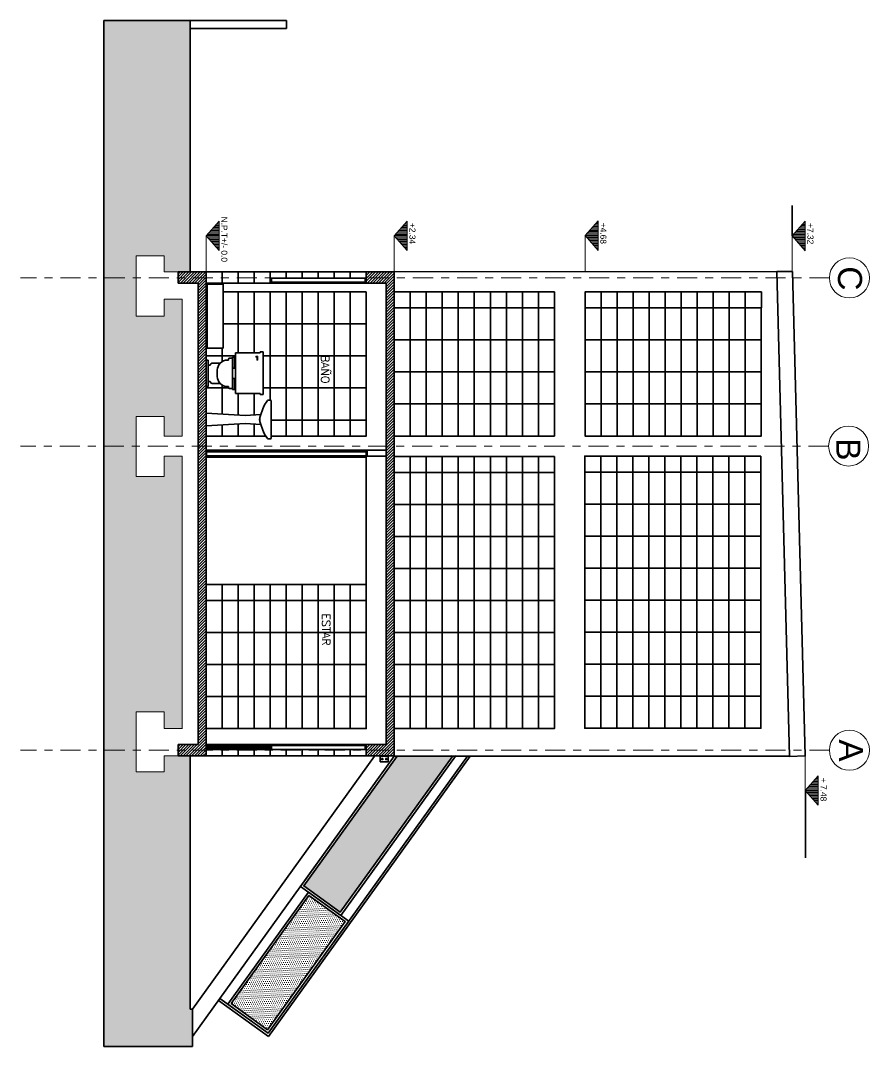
# Model space of a CAD drawing. Header units: metres. Extents: x -87 to 15, y -108 to -10.
# Drawn here: x -61.56 to -50.96, y -22.82 to -10 of the extents above; entities that cross this region are included whole.
import ezdxf

# ---------------------------------------------------------------- set-up
doc = ezdxf.new("R2010")
doc.units = ezdxf.units.M
doc.header["$LTSCALE"] = 5
doc.header["$MEASUREMENT"] = 0
doc.linetypes.add('CENTER', pattern=[2, 1.25, -0.25, 0.25, -0.25])
for name, color, linetype, lineweight in [('A-ANNO-SYMB', 3, 'Continuous', 18), ('A-ANNO-TEXT', 3, 'Continuous', 18), ('A-ELEV-MBE1', 7, 'Continuous', 35), ('A-SECT-MCUT', 7, 'Continuous', 35), ('A-SECT-PATT', 8, 'Continuous', 18)]:
    doc.layers.add(name, color=color, linetype=linetype, lineweight=lineweight)
doc.styles.add('E-ARIAL', font='arial.ttf')
doc.styles.add('E-ROMANS', font='romans.shx', dxfattribs={"width": 0.8})
pattern_1 = [(45, (-50.138073, -5.202707), (-0.01767767, 0.01767767), [])]

msp = doc.modelspace()

# ---------------------------------------------------------------- hatches: boundary and pattern name
at = {"layer": 'A-SECT-PATT'}
h = msp.add_hatch(dxfattribs=at)
h.set_pattern_fill('DOTS', color=256, style=0)
h.set_pattern_definition([(270, (-60.52144, -10.004997), (0.0625, -0.03125), [0, -0.0625])])
h.paths.add_polyline_path([(-59.767, -18.64), (-59.767, -18.85), (-59.542, -18.85), (-59.542, -15.445), (-59.767, -15.445), (-59.767, -15.491), (-59.767, -15.7), (-60.117, -15.7), (-60.117, -14.95), (-59.767, -14.95), (-59.767, -15.149), (-59.767, -15.195), (-59.542, -15.195), (-59.542, -13.486), (-59.692, -13.486), (-59.767, -13.486), (-59.767, -13.696), (-60.117, -13.696), (-60.117, -12.946), (-59.767, -12.946), (-59.767, -13.145), (-59.617, -13.145), (-59.542, -13.145), (-59.442, -13.145), (-59.442, -10.005), (-60.521, -10.005), (-60.521, -22.82), (-59.413, -22.82), (-59.413, -22.353), (-59.442, -22.353), (-59.442, -19.19), (-59.592, -19.19), (-59.767, -19.19), (-59.767, -19.39), (-60.117, -19.39), (-60.117, -18.64)])
h = msp.add_hatch(dxfattribs=at)
h.set_pattern_fill('ANSI31', color=256, scale=0.005, angle=135, style=0)
h.set_pattern_definition([(180, (-190.907527, -217.177757), (-4e-17, -0.015875), [])])
h.paths.add_polyline_path([(-59.08, -12.51), (-59.243, -12.694), (-59.08, -12.878)])
h = msp.add_hatch(dxfattribs=at)
h.set_pattern_fill('ANSI31', color=256, scale=0.005, angle=135, style=0)
h.set_pattern_definition([(180, (-188.5588, -217.177757), (-3e-17, -0.015875), [])])
h.paths.add_polyline_path([(-56.731, -12.51), (-56.894, -12.694), (-56.731, -12.878)])
h = msp.add_hatch(dxfattribs=at)
h.set_pattern_fill('ANSI31', color=256, scale=0.005, angle=135, style=0)
h.set_pattern_definition([(180, (-186.17501, -217.175421), (-3e-17, -0.015875), [])])
h.paths.add_polyline_path([(-54.348, -12.508), (-54.51, -12.692), (-54.348, -12.876)])
h = msp.add_hatch(dxfattribs=at)
h.set_pattern_fill('ANSI31', color=256, scale=0.005, angle=135, style=0)
h.set_pattern_definition([(180, (-183.589021, -217.179797), (-3e-17, -0.015875), [])])
h.paths.add_polyline_path([(-51.762, -12.512), (-51.924, -12.696), (-51.762, -12.88)])
h = msp.add_hatch(dxfattribs=at)
h.set_pattern_fill('ANSI31', color=256, scale=0.2, style=0)
h.set_pattern_definition(pattern_1)
h.paths.add_polyline_path([(-59.242, -13.285), (-59.242, -13.145), (-59.592, -13.145), (-59.592, -13.285), (-59.342, -13.285), (-59.342, -19.05), (-59.592, -19.05), (-59.592, -19.19), (-59.243, -19.19), (-59.243, -19.05), (-59.242, -19.05)])
h = msp.add_hatch(dxfattribs=at)
h.set_pattern_fill('ANSI31', color=256, scale=0.2, style=0)
h.set_pattern_definition(pattern_1)
h.paths.add_polyline_path([(-56.893, -13.285), (-56.894, -13.285), (-56.894, -13.145), (-57.242, -13.145), (-57.242, -13.225), (-57.243, -13.225), (-57.243, -13.285), (-56.993, -13.285), (-56.993, -19.05), (-57.242, -19.05), (-57.242, -19.19), (-56.893, -19.19), (-56.893, -19.05)])
h = msp.add_hatch(dxfattribs=at)
h.set_pattern_fill('ANSI31', color=256, scale=0.0035, style=0)
h.set_pattern_definition([(45, (-70.607685, -16.852167), (-0.007857724, 0.007857724), [])])
h.paths.add_polyline_path([(-58.442, -19.11), (-58.442, -19.06), (-59.242, -19.06), (-59.242, -19.11)])
h = msp.add_hatch(dxfattribs=at)
h.set_pattern_fill('DOTS', color=256, scale=0.4, angle=272.9169, style=0)
h.set_pattern_definition([(272.91694, (-50.138073, -5.202707), (0.025603712, -0.011211598), [0, -0.025])])
h.paths.add_polyline_path([(-56.171, -19.202), (-56.187, -19.19), (-56.293, -19.19), (-56.493, -19.19), (-56.693, -19.19), (-56.853, -19.19), (-58.022, -20.815), (-57.567, -21.142)])
h = msp.add_hatch(dxfattribs=at)
h.set_pattern_fill('ANSI31', color=256, scale=0.005, angle=135, style=0)
h.set_pattern_definition([(180, (-183.425908, -224.107678), (-3e-17, -0.015875), [])])
h.paths.add_polyline_path([(-51.599, -19.44), (-51.761, -19.624), (-51.599, -19.808)])
h = msp.add_hatch(dxfattribs=at)
h.set_pattern_fill('DOTS', color=256, scale=0.4, angle=272.9169, style=0)
h.set_pattern_definition([(182.916943, (-12.345227, 67.955906), (-0.011211598, -0.025603712), [0, -0.025])])
h.paths.add_polyline_path([(-57.504, -21.261), (-57.958, -20.934), (-58.93, -22.284), (-58.476, -22.611)])

# ---------------------------------------------------------------- linework, layer by layer
at = {"layer": 'A-ANNO-SYMB'}
for p, q in [((-59.242, -12.694), (-59.242, -13.145)), ((-58.62, -14.196), (-58.62, -14.209)), ((-58.595, -14.196), (-58.62, -14.196)), ((-58.62, -14.209), (-58.607, -14.209)), ((-58.607, -14.209), (-58.607, -14.247)), ((-58.595, -14.247), (-58.595, -14.196)), ((-58.607, -14.247), (-58.595, -14.247))]:
    msp.add_line(p, q, dxfattribs=at)
at = {"layer": 'A-ANNO-SYMB', "ltscale": 0.003}
for p, q in [((-59.767, -12.946), (-60.117, -12.946)), ((-60.117, -13.696), (-60.117, -12.946)), ((-59.767, -13.145), (-59.767, -12.946)), ((-59.617, -13.145), (-59.767, -13.145)), ((-59.542, -13.145), (-59.692, -13.145)), ((-59.767, -13.696), (-59.767, -13.486)), ((-59.617, -13.486), (-59.767, -13.486)), ((-59.542, -13.486), (-59.692, -13.486)), ((-59.542, -15.195), (-59.542, -13.486)), ((-59.767, -13.696), (-60.117, -13.696)), ((-59.767, -14.95), (-60.117, -14.95)), ((-60.117, -15.7), (-60.117, -14.95)), ((-59.767, -15.149), (-59.767, -14.95)), ((-59.767, -15.195), (-59.767, -15.149)), ((-59.542, -15.195), (-59.767, -15.195)), ((-59.542, -15.445), (-59.767, -15.445)), ((-59.767, -15.491), (-59.767, -15.445)), ((-59.767, -15.7), (-59.767, -15.491)), ((-59.542, -18.851), (-59.542, -15.445)), ((-59.767, -15.7), (-60.117, -15.7)), ((-59.767, -18.64), (-60.117, -18.64)), ((-60.117, -18.64), (-60.117, -19.39)), ((-59.767, -18.64), (-59.767, -18.85)), ((-59.542, -18.85), (-59.767, -18.85)), ((-59.592, -19.19), (-59.767, -19.19)), ((-59.767, -19.19), (-59.767, -19.39)), ((-59.767, -19.39), (-60.117, -19.39))]:
    msp.add_line(p, q, dxfattribs=at)
at = {"layer": 'A-ANNO-SYMB'}
for points in [[(-59.242, -12.694), (-59.08, -12.51), (-59.08, -12.878)], [(-56.894, -12.694), (-56.731, -12.51), (-56.731, -12.878)], [(-54.51, -12.692), (-54.348, -12.508), (-54.348, -12.876)], [(-51.924, -12.696), (-51.762, -12.512), (-51.762, -12.88)], [(-51.761, -19.624), (-51.598, -19.44), (-51.598, -19.808)]]:
    msp.add_lwpolyline(points, close=True, dxfattribs=at)
for points in [[(-56.894, -13.145), (-56.894, -13.145), (-56.894, -12.692), (-56.894, -12.692)], [(-54.51, -13.145), (-54.51, -13.145), (-54.51, -12.692), (-54.51, -12.692)], [(-51.924, -12.696), (-51.924, -12.696), (-51.924, -12.855), (-51.924, -13.176)], [(-51.761, -19.19), (-51.761, -19.19), (-51.761, -19.464), (-51.761, -19.624)]]:
    msp.add_lwpolyline(points, dxfattribs=at)
at = {"layer": 'A-ANNO-SYMB', "linetype": 'CENTER', "ltscale": 0.04}
for points in [[(-51.459, -13.22), (-61.56, -13.22)], [(-51.469, -15.32), (-61.56, -15.32)], [(-51.459, -19.12), (-61.56, -19.12)]]:
    msp.add_lwpolyline(points, dxfattribs=at)
at = {"layer": 'A-ANNO-SYMB'}
for centre in [(-51.209, -13.22), (-51.219, -15.32), (-51.209, -19.12)]:
    msp.add_circle(centre, 0.25, dxfattribs=at)
at = {"layer": 'A-ELEV-MBE1'}
for p, q in [((-60.521, -22.82), (-60.521, -10.005)), ((-59.442, -10.005), (-60.521, -10.005)), ((-59.442, -13.145), (-59.442, -10.005)), ((-58.24, -10.005), (-59.442, -10.005)), ((-59.442, -10.105), (-58.24, -10.105)), ((-58.24, -10.005), (-59.342, -10.005)), ((-59.342, -10.105), (-58.24, -10.105)), ((-58.24, -10.105), (-58.24, -10.005)), ((-58.24, -10.105), (-58.24, -10.005)), ((-51.924, -12.696), (-51.924, -12.317)), ((-58.442, -13.285), (-58.442, -13.145)), ((-58.442, -13.145), (-58.242, -13.145)), ((-58.042, -13.145), (-58.242, -13.145)), ((-58.242, -13.145), (-58.242, -13.225)), ((-58.042, -13.225), (-58.042, -13.145)), ((-58.042, -13.145), (-57.842, -13.145)), ((-57.842, -13.145), (-57.842, -13.225)), ((-57.842, -13.225), (-57.842, -13.145)), ((-57.842, -13.145), (-57.642, -13.145)), ((-57.642, -13.145), (-57.842, -13.145)), ((-57.642, -13.145), (-57.642, -13.225)), ((-57.642, -13.225), (-57.642, -13.145)), ((-57.642, -13.145), (-57.442, -13.145)), ((-57.442, -13.145), (-57.642, -13.145)), ((-57.442, -13.225), (-57.442, -13.145)), ((-57.442, -13.145), (-57.242, -13.145)), ((-57.442, -13.145), (-57.442, -13.225)), ((-57.242, -13.145), (-57.442, -13.145)), ((-57.242, -13.145), (-57.242, -13.225)), ((-51.959, -19.194), (-52.117, -13.138)), ((-52.117, -13.138), (-51.918, -13.138)), ((-59.229, -14.098), (-59.229, -13.298)), ((-59.229, -13.298), (-59.029, -13.298)), ((-59.029, -13.298), (-59.029, -13.285)), ((-59.029, -13.298), (-59.029, -14.098)), ((-58.442, -13.225), (-58.442, -13.275)), ((-58.442, -13.225), (-57.243, -13.225)), ((-58.442, -13.275), (-57.243, -13.275)), ((-58.242, -13.285), (-58.442, -13.285)), ((-58.427, -13.225), (-58.427, -13.275)), ((-58.242, -13.275), (-58.242, -13.285)), ((-58.242, -13.285), (-57.243, -13.285)), ((-57.258, -13.225), (-57.258, -13.275)), ((-57.243, -13.23), (-57.243, -13.28)), ((-59.029, -13.395), (-58.842, -13.395)), ((-58.842, -13.395), (-58.842, -13.795)), ((-57.242, -15.195), (-57.242, -13.395)), ((-58.842, -13.795), (-59.029, -13.795)), ((-59.029, -13.795), (-58.842, -13.795)), ((-58.842, -13.795), (-58.842, -14.158)), ((-59.042, -14.195), (-59.242, -14.195)), ((-59.029, -14.098), (-59.229, -14.098)), ((-59.042, -14.098), (-59.042, -14.195)), ((-59.042, -14.195), (-59.042, -14.098)), ((-58.874, -14.195), (-59.042, -14.195)), ((-58.912, -14.221), (-58.95, -14.221)), ((-58.887, -14.209), (-58.912, -14.209)), ((-58.912, -14.209), (-58.912, -14.221)), ((-58.912, -14.221), (-58.912, -14.602)), ((-58.887, -14.285), (-58.887, -14.209)), ((-58.569, -14.158), (-58.874, -14.158)), ((-58.874, -14.158), (-58.874, -14.285)), ((-58.531, -14.145), (-58.569, -14.145)), ((-58.569, -14.145), (-58.569, -14.158)), ((-58.531, -14.412), (-58.531, -14.145)), ((-59.217, -14.247), (-59.242, -14.247)), ((-59.217, -14.31), (-59.217, -14.247)), ((-59.217, -14.31), (-59.217, -14.513)), ((-59.192, -14.31), (-59.217, -14.31)), ((-59.066, -14.285), (-59.166, -14.285)), ((-58.963, -14.247), (-58.976, -14.247)), ((-58.963, -14.234), (-58.963, -14.247)), ((-58.887, -14.348), (-58.912, -14.348)), ((-58.887, -14.348), (-58.887, -14.285)), ((-58.874, -14.285), (-58.887, -14.285)), ((-58.874, -14.285), (-58.874, -14.539)), ((-59.103, -14.374), (-59.103, -14.45)), ((-58.887, -14.475), (-58.912, -14.475)), ((-58.887, -14.475), (-58.887, -14.539)), ((-58.531, -14.678), (-58.531, -14.412)), ((-59.242, -14.577), (-59.217, -14.577)), ((-59.242, -14.995), (-59.242, -14.595)), ((-59.242, -14.595), (-59.042, -14.595)), ((-59.217, -14.577), (-59.217, -14.513)), ((-59.217, -14.513), (-59.192, -14.513)), ((-59.166, -14.539), (-59.066, -14.539)), ((-59.042, -14.922), (-59.042, -14.595)), ((-59.042, -14.595), (-58.962, -14.595)), ((-59.042, -14.595), (-59.042, -14.922)), ((-58.976, -14.577), (-58.963, -14.577)), ((-58.963, -14.577), (-58.963, -14.59)), ((-58.95, -14.602), (-58.912, -14.602)), ((-58.912, -14.602), (-58.912, -14.615)), ((-58.887, -14.615), (-58.887, -14.539)), ((-58.887, -14.539), (-58.874, -14.539)), ((-58.874, -14.539), (-58.874, -14.666)), ((-58.912, -14.615), (-58.887, -14.615)), ((-58.874, -14.666), (-58.569, -14.666)), ((-58.842, -14.666), (-58.842, -14.934)), ((-58.842, -14.934), (-58.842, -14.666)), ((-58.642, -14.932), (-58.642, -14.666)), ((-58.642, -14.666), (-58.642, -14.932)), ((-58.569, -14.666), (-58.569, -14.678)), ((-58.569, -14.678), (-58.531, -14.678)), ((-58.565, -14.939), (-58.535, -14.856)), ((-58.492, -14.776), (-58.475, -14.753)), ((-58.463, -14.749), (-58.438, -14.749)), ((-58.428, -14.759), (-58.428, -15.22)), ((-59.242, -15.195), (-59.242, -14.995)), ((-59.042, -15.195), (-59.042, -15.057)), ((-59.042, -15.057), (-59.042, -15.195)), ((-58.842, -15.045), (-58.842, -15.195)), ((-58.842, -15.195), (-58.842, -15.045)), ((-58.642, -15.195), (-58.642, -15.046)), ((-58.642, -15.046), (-58.642, -15.195)), ((-58.535, -15.123), (-58.565, -15.04)), ((-57.242, -14.995), (-58.428, -14.995)), ((-57.242, -14.995), (-58.428, -14.995)), ((-59.042, -15.195), (-59.242, -15.195)), ((-58.842, -15.195), (-59.042, -15.195)), ((-58.642, -15.195), (-58.842, -15.195)), ((-58.498, -15.195), (-58.642, -15.195)), ((-58.475, -15.226), (-58.492, -15.203)), ((-58.438, -15.23), (-58.463, -15.23)), ((-57.232, -15.37), (-59.236, -15.37)), ((-57.232, -15.445), (-57.232, -15.37)), ((-56.993, -15.37), (-57.232, -15.37)), ((-57.232, -15.445), (-59.242, -15.445)), ((-59.242, -15.458), (-57.242, -15.458)), ((-59.236, -15.442), (-59.236, -15.392)), ((-57.242, -15.442), (-57.242, -15.392)), ((-57.242, -16.228), (-57.242, -15.458)), ((-56.993, -15.445), (-57.232, -15.445)), ((-57.242, -16.228), (-57.242, -17.045)), ((-59.242, -17.05), (-57.242, -17.05)), ((-57.242, -18.85), (-59.242, -18.85)), ((-59.242, -19.19), (-59.242, -19.05)), ((-59.242, -19.05), (-59.042, -19.05)), ((-59.242, -19.06), (-57.242, -19.06)), ((-59.042, -19.05), (-59.042, -19.06)), ((-58.642, -19.06), (-58.642, -19.05)), ((-58.642, -19.05), (-58.442, -19.05)), ((-58.442, -19.05), (-58.442, -19.19)), ((-58.442, -19.19), (-58.442, -19.05)), ((-58.442, -19.05), (-58.242, -19.05)), ((-58.442, -19.06), (-57.242, -19.06)), ((-58.427, -19.11), (-58.427, -19.06)), ((-58.242, -19.05), (-57.242, -19.05)), ((-58.242, -19.05), (-58.242, -19.06)), ((-57.257, -19.11), (-57.257, -19.06)), ((-57.242, -19.106), (-57.242, -19.056)), ((-51.766, -18.989), (-51.769, -18.989)), ((-59.242, -19.19), (-59.542, -19.19)), ((-59.442, -22.353), (-59.442, -19.195)), ((-57.139, -19.195), (-59.413, -22.353)), ((-56.893, -19.195), (-59.413, -22.695)), ((-59.242, -19.11), (-57.242, -19.11)), ((-59.042, -19.19), (-59.242, -19.19)), ((-59.042, -19.11), (-59.042, -19.19)), ((-59.042, -19.19), (-59.042, -19.11)), ((-58.842, -19.19), (-59.042, -19.19)), ((-58.842, -19.11), (-58.842, -19.19)), ((-58.842, -19.19), (-58.842, -19.11)), ((-58.642, -19.19), (-58.842, -19.19)), ((-58.642, -19.11), (-58.642, -19.19)), ((-58.642, -19.19), (-58.642, -19.11)), ((-58.442, -19.19), (-58.642, -19.19)), ((-55.98, -19.195), (-58.469, -22.653)), ((-55.943, -19.195), (-58.462, -22.695)), ((-58.442, -19.11), (-57.242, -19.11)), ((-58.242, -19.19), (-58.442, -19.19)), ((-58.242, -19.11), (-58.242, -19.19)), ((-58.042, -19.19), (-58.242, -19.19)), ((-58.042, -19.11), (-58.042, -19.19)), ((-58.042, -19.19), (-57.842, -19.19)), ((-57.842, -19.11), (-57.842, -19.19)), ((-57.842, -19.19), (-57.842, -19.11)), ((-57.642, -19.19), (-57.842, -19.19)), ((-57.842, -19.19), (-57.642, -19.19)), ((-57.642, -19.11), (-57.642, -19.19)), ((-57.642, -19.19), (-57.642, -19.11)), ((-57.442, -19.19), (-57.642, -19.19)), ((-57.642, -19.19), (-57.442, -19.19)), ((-57.442, -19.11), (-57.442, -19.19)), ((-57.442, -19.19), (-57.442, -19.11)), ((-57.242, -19.19), (-57.442, -19.19)), ((-57.442, -19.19), (-57.242, -19.19)), ((-57.242, -19.19), (-57.242, -19.11)), ((-57.067, -19.265), (-57.067, -19.19)), ((-56.967, -19.195), (-57.067, -19.195)), ((-57.042, -19.245), (-57.042, -19.215)), ((-56.992, -19.245), (-56.992, -19.215)), ((-56.967, -19.265), (-56.967, -19.19)), ((-51.959, -19.197), (-51.959, -19.194)), ((-56.967, -19.265), (-57.067, -19.265)), ((-57.027, -19.23), (-57.057, -19.23)), ((-57.007, -19.23), (-56.977, -19.23)), ((-51.759, -19.622), (-51.759, -20.464)), ((-58.462, -22.695), (-59.088, -22.244)), ((-58.469, -22.653), (-59.071, -22.22)), ((-59.413, -22.353), (-59.442, -22.353)), ((-59.413, -22.353), (-59.413, -22.82)), ((-59.442, -22.82), (-60.521, -22.82)), ((-59.413, -22.82), (-60.521, -22.82))]:
    msp.add_line(p, q, dxfattribs=at)
for points in [[(-56.893, -13.145), (-56.893, -13.145), (-52.117, -13.142), (-52.117, -13.142)], [(-51.918, -13.138), (-51.761, -19.19), (-51.959, -19.197), (-51.959, -19.197), (-51.959, -19.197), (-51.959, -19.197), (-51.959, -19.197)], [(-58.042, -13.275), (-58.042, -13.285)], [(-57.842, -13.275), (-57.842, -13.285)], [(-57.642, -13.275), (-57.642, -13.285)], [(-57.442, -13.275), (-57.442, -13.285)], [(-58.842, -14.158), (-58.842, -13.795), (-58.642, -13.795), (-58.642, -14.158)], [(-58.642, -14.158), (-58.642, -13.795), (-58.442, -13.795), (-58.442, -14.195), (-58.531, -14.195)], [(-59.042, -14.558), (-59.042, -14.595), (-59.242, -14.595), (-59.242, -14.195), (-59.042, -14.195), (-59.042, -14.266)], [(-59.042, -14.266), (-59.042, -14.195), (-58.874, -14.195)], [(-58.531, -14.195), (-58.442, -14.195), (-58.442, -14.595), (-58.531, -14.595)], [(-58.963, -14.595), (-59.042, -14.595), (-59.042, -14.558)], [(-58.531, -14.595), (-58.442, -14.595), (-58.442, -14.749)], [(-58.442, -14.749), (-58.442, -14.595), (-58.242, -14.595), (-58.242, -14.995), (-58.428, -14.995)], [(-58.428, -14.995), (-58.242, -14.995), (-58.242, -15.195), (-58.428, -15.195)], [(-57.242, -15.392), (-59.236, -15.392)], [(-57.242, -15.442), (-59.236, -15.442)], [(-59.042, -19.06), (-59.042, -19.05), (-58.842, -19.05), (-58.842, -19.06)], [(-58.842, -19.06), (-58.842, -19.05), (-58.642, -19.05), (-58.642, -19.06)], [(-58.042, -19.061), (-58.042, -19.051)], [(-57.842, -19.061), (-57.842, -19.051)], [(-57.642, -19.061), (-57.642, -19.051)], [(-57.442, -19.06), (-57.442, -19.05)], [(-56.136, -19.19), (-56.129, -19.195), (-57.56, -21.184), (-58.064, -20.821), (-56.893, -19.195)], [(-56.187, -19.19), (-56.171, -19.202), (-57.567, -21.142), (-58.022, -20.815), (-56.856, -19.195)], [(-51.959, -19.194), (-56.893, -19.195), (-56.893, -19.195), (-56.893, -19.195)]]:
    msp.add_lwpolyline(points, dxfattribs=at)
for points in [[(-58.642, -13.395), (-58.642, -13.795), (-58.842, -13.795), (-58.842, -13.395)], [(-58.442, -13.395), (-58.442, -13.795), (-58.642, -13.795), (-58.642, -13.395)], [(-58.242, -13.395), (-58.242, -13.795), (-58.442, -13.795), (-58.442, -13.395)], [(-58.042, -13.395), (-58.042, -13.795), (-58.242, -13.795), (-58.242, -13.395)], [(-57.842, -13.395), (-57.842, -13.795), (-58.042, -13.795), (-58.042, -13.395)], [(-57.642, -13.395), (-57.642, -13.795), (-57.842, -13.795), (-57.842, -13.395)], [(-57.442, -13.395), (-57.442, -13.795), (-57.642, -13.795), (-57.642, -13.395)], [(-57.242, -13.395), (-57.242, -13.795), (-57.442, -13.795), (-57.442, -13.395)], [(-56.693, -13.395), (-56.693, -13.595), (-56.893, -13.595), (-56.893, -13.395)], [(-56.493, -13.395), (-56.493, -13.595), (-56.693, -13.595), (-56.693, -13.395)], [(-56.293, -13.395), (-56.293, -13.595), (-56.493, -13.595), (-56.493, -13.395)], [(-56.093, -13.395), (-56.093, -13.595), (-56.293, -13.595), (-56.293, -13.395)], [(-55.893, -13.395), (-55.893, -13.595), (-56.093, -13.595), (-56.093, -13.395)], [(-55.693, -13.395), (-55.693, -13.595), (-55.893, -13.595), (-55.893, -13.395)], [(-55.493, -13.395), (-55.493, -13.595), (-55.693, -13.595), (-55.693, -13.395)], [(-55.293, -13.395), (-55.293, -13.595), (-55.493, -13.595), (-55.493, -13.395)], [(-55.093, -13.395), (-55.093, -13.595), (-55.293, -13.595), (-55.293, -13.395)], [(-54.893, -13.395), (-54.893, -13.595), (-55.093, -13.595), (-55.093, -13.395)], [(-54.309, -13.395), (-54.309, -13.595), (-54.509, -13.595), (-54.509, -13.395)], [(-54.109, -13.395), (-54.109, -13.595), (-54.309, -13.595), (-54.309, -13.395)], [(-53.909, -13.395), (-53.909, -13.595), (-54.109, -13.595), (-54.109, -13.395)], [(-53.709, -13.395), (-53.709, -13.595), (-53.909, -13.595), (-53.909, -13.395)], [(-53.509, -13.395), (-53.509, -13.595), (-53.709, -13.595), (-53.709, -13.395)], [(-53.309, -13.395), (-53.309, -13.595), (-53.509, -13.595), (-53.509, -13.395)], [(-53.109, -13.395), (-53.109, -13.595), (-53.309, -13.595), (-53.309, -13.395)], [(-52.909, -13.395), (-52.909, -13.595), (-53.109, -13.595), (-53.109, -13.395)], [(-52.709, -13.395), (-52.709, -13.595), (-52.909, -13.595), (-52.909, -13.395)], [(-52.509, -13.395), (-52.509, -13.595), (-52.709, -13.595), (-52.709, -13.395)], [(-52.309, -13.395), (-52.309, -13.595), (-52.509, -13.595), (-52.509, -13.395)], [(-56.693, -13.595), (-56.693, -13.995), (-56.893, -13.995), (-56.893, -13.595)], [(-56.493, -13.595), (-56.493, -13.995), (-56.693, -13.995), (-56.693, -13.595)], [(-56.293, -13.595), (-56.293, -13.995), (-56.493, -13.995), (-56.493, -13.595)], [(-56.093, -13.595), (-56.093, -13.995), (-56.293, -13.995), (-56.293, -13.595)], [(-55.893, -13.595), (-55.893, -13.995), (-56.093, -13.995), (-56.093, -13.595)], [(-55.693, -13.595), (-55.693, -13.995), (-55.893, -13.995), (-55.893, -13.595)], [(-55.493, -13.595), (-55.493, -13.995), (-55.693, -13.995), (-55.693, -13.595)], [(-55.293, -13.595), (-55.293, -13.995), (-55.493, -13.995), (-55.493, -13.595)], [(-55.093, -13.595), (-55.093, -13.995), (-55.293, -13.995), (-55.293, -13.595)], [(-54.893, -13.595), (-54.893, -13.995), (-55.093, -13.995), (-55.093, -13.595)], [(-54.31, -13.595), (-54.31, -13.995), (-54.51, -13.995), (-54.51, -13.595)], [(-54.11, -13.595), (-54.11, -13.995), (-54.31, -13.995), (-54.31, -13.595)], [(-53.91, -13.595), (-53.91, -13.995), (-54.11, -13.995), (-54.11, -13.595)], [(-53.71, -13.595), (-53.71, -13.995), (-53.91, -13.995), (-53.91, -13.595)], [(-53.51, -13.595), (-53.51, -13.995), (-53.71, -13.995), (-53.71, -13.595)], [(-53.31, -13.595), (-53.31, -13.995), (-53.51, -13.995), (-53.51, -13.595)], [(-53.11, -13.595), (-53.11, -13.995), (-53.31, -13.995), (-53.31, -13.595)], [(-52.91, -13.595), (-52.91, -13.995), (-53.11, -13.995), (-53.11, -13.595)], [(-52.71, -13.595), (-52.71, -13.995), (-52.91, -13.995), (-52.91, -13.595)], [(-52.51, -13.595), (-52.51, -13.995), (-52.71, -13.995), (-52.71, -13.595)], [(-52.31, -13.595), (-52.31, -13.995), (-52.51, -13.995), (-52.51, -13.595)], [(-58.242, -13.795), (-58.242, -14.195), (-58.442, -14.195), (-58.442, -13.795)], [(-57.842, -13.795), (-57.842, -14.195), (-58.042, -14.195), (-58.042, -13.795)], [(-57.642, -13.795), (-57.642, -14.195), (-57.842, -14.195), (-57.842, -13.795)], [(-57.442, -13.795), (-57.442, -14.195), (-57.642, -14.195), (-57.642, -13.795)], [(-57.242, -13.795), (-57.242, -14.195), (-57.442, -14.195), (-57.442, -13.795)], [(-56.693, -13.995), (-56.693, -14.395), (-56.893, -14.395), (-56.893, -13.995)], [(-56.493, -13.995), (-56.493, -14.395), (-56.693, -14.395), (-56.693, -13.995)], [(-56.293, -13.995), (-56.293, -14.395), (-56.493, -14.395), (-56.493, -13.995)], [(-56.093, -13.995), (-56.093, -14.395), (-56.293, -14.395), (-56.293, -13.995)], [(-55.893, -13.995), (-55.893, -14.395), (-56.093, -14.395), (-56.093, -13.995)], [(-55.693, -13.995), (-55.693, -14.395), (-55.893, -14.395), (-55.893, -13.995)], [(-55.493, -13.995), (-55.493, -14.395), (-55.693, -14.395), (-55.693, -13.995)], [(-55.293, -13.995), (-55.293, -14.395), (-55.493, -14.395), (-55.493, -13.995)], [(-55.093, -13.995), (-55.093, -14.395), (-55.293, -14.395), (-55.293, -13.995)], [(-54.893, -13.995), (-54.893, -14.395), (-55.093, -14.395), (-55.093, -13.995)], [(-54.31, -13.995), (-54.31, -14.395), (-54.51, -14.395), (-54.51, -13.995)], [(-54.11, -13.995), (-54.11, -14.395), (-54.31, -14.395), (-54.31, -13.995)], [(-53.91, -13.995), (-53.91, -14.395), (-54.11, -14.395), (-54.11, -13.995)], [(-53.71, -13.995), (-53.71, -14.395), (-53.91, -14.395), (-53.91, -13.995)], [(-53.51, -13.995), (-53.51, -14.395), (-53.71, -14.395), (-53.71, -13.995)], [(-53.31, -13.995), (-53.31, -14.395), (-53.51, -14.395), (-53.51, -13.995)], [(-53.11, -13.995), (-53.11, -14.395), (-53.31, -14.395), (-53.31, -13.995)], [(-52.91, -13.995), (-52.91, -14.395), (-53.11, -14.395), (-53.11, -13.995)], [(-52.71, -13.995), (-52.71, -14.395), (-52.91, -14.395), (-52.91, -13.995)], [(-52.51, -13.995), (-52.51, -14.395), (-52.71, -14.395), (-52.71, -13.995)], [(-52.31, -13.995), (-52.31, -14.395), (-52.51, -14.395), (-52.51, -13.995)], [(-58.242, -14.195), (-58.242, -14.595), (-58.442, -14.595), (-58.442, -14.195)], [(-58.042, -14.195), (-58.042, -14.595), (-58.242, -14.595), (-58.242, -14.195)], [(-57.842, -14.195), (-57.842, -14.595), (-58.042, -14.595), (-58.042, -14.195)], [(-57.642, -14.195), (-57.642, -14.595), (-57.842, -14.595), (-57.842, -14.195)], [(-57.442, -14.195), (-57.442, -14.595), (-57.642, -14.595), (-57.642, -14.195)], [(-57.242, -14.195), (-57.242, -14.595), (-57.442, -14.595), (-57.442, -14.195)], [(-56.693, -14.395), (-56.693, -14.795), (-56.893, -14.795), (-56.893, -14.395)], [(-56.493, -14.395), (-56.493, -14.795), (-56.693, -14.795), (-56.693, -14.395)], [(-56.293, -14.395), (-56.293, -14.795), (-56.493, -14.795), (-56.493, -14.395)], [(-56.093, -14.395), (-56.093, -14.795), (-56.293, -14.795), (-56.293, -14.395)], [(-55.893, -14.395), (-55.893, -14.795), (-56.093, -14.795), (-56.093, -14.395)], [(-55.693, -14.395), (-55.693, -14.795), (-55.893, -14.795), (-55.893, -14.395)], [(-55.493, -14.395), (-55.493, -14.795), (-55.693, -14.795), (-55.693, -14.395)], [(-55.293, -14.395), (-55.293, -14.795), (-55.493, -14.795), (-55.493, -14.395)], [(-55.093, -14.395), (-55.093, -14.795), (-55.293, -14.795), (-55.293, -14.395)], [(-54.893, -14.395), (-54.893, -14.795), (-55.093, -14.795), (-55.093, -14.395)], [(-54.31, -14.395), (-54.31, -14.795), (-54.51, -14.795), (-54.51, -14.395)], [(-54.11, -14.395), (-54.11, -14.795), (-54.31, -14.795), (-54.31, -14.395)], [(-53.91, -14.395), (-53.91, -14.795), (-54.11, -14.795), (-54.11, -14.395)], [(-53.71, -14.395), (-53.71, -14.795), (-53.91, -14.795), (-53.91, -14.395)], [(-53.51, -14.395), (-53.51, -14.795), (-53.71, -14.795), (-53.71, -14.395)], [(-53.31, -14.395), (-53.31, -14.795), (-53.51, -14.795), (-53.51, -14.395)], [(-53.11, -14.395), (-53.11, -14.795), (-53.31, -14.795), (-53.31, -14.395)], [(-52.91, -14.395), (-52.91, -14.795), (-53.11, -14.795), (-53.11, -14.395)], [(-52.71, -14.395), (-52.71, -14.795), (-52.91, -14.795), (-52.91, -14.395)], [(-52.51, -14.395), (-52.51, -14.795), (-52.71, -14.795), (-52.71, -14.395)], [(-52.31, -14.395), (-52.31, -14.795), (-52.51, -14.795), (-52.51, -14.395)], [(-58.042, -14.595), (-58.042, -14.995), (-58.242, -14.995), (-58.242, -14.595)], [(-57.842, -14.595), (-57.842, -14.995), (-58.042, -14.995), (-58.042, -14.595)], [(-57.642, -14.595), (-57.642, -14.995), (-57.842, -14.995), (-57.842, -14.595)], [(-57.442, -14.595), (-57.442, -14.995), (-57.642, -14.995), (-57.642, -14.595)], [(-57.242, -14.595), (-57.242, -14.995), (-57.442, -14.995), (-57.442, -14.595)], [(-56.693, -14.795), (-56.693, -15.195), (-56.893, -15.195), (-56.893, -14.795)], [(-56.493, -14.795), (-56.493, -15.195), (-56.693, -15.195), (-56.693, -14.795)], [(-56.293, -14.795), (-56.293, -15.195), (-56.493, -15.195), (-56.493, -14.795)], [(-56.093, -14.795), (-56.093, -15.195), (-56.293, -15.195), (-56.293, -14.795)], [(-55.893, -14.795), (-55.893, -15.195), (-56.093, -15.195), (-56.093, -14.795)], [(-55.693, -14.795), (-55.693, -15.195), (-55.893, -15.195), (-55.893, -14.795)], [(-55.493, -14.795), (-55.493, -15.195), (-55.693, -15.195), (-55.693, -14.795)], [(-55.293, -14.795), (-55.293, -15.195), (-55.493, -15.195), (-55.493, -14.795)], [(-55.093, -14.795), (-55.093, -15.195), (-55.293, -15.195), (-55.293, -14.795)], [(-54.893, -14.795), (-54.893, -15.195), (-55.093, -15.195), (-55.093, -14.795)], [(-54.31, -14.795), (-54.31, -15.195), (-54.51, -15.195), (-54.51, -14.795)], [(-54.11, -14.795), (-54.11, -15.195), (-54.31, -15.195), (-54.31, -14.795)], [(-53.91, -14.795), (-53.91, -15.195), (-54.11, -15.195), (-54.11, -14.795)], [(-53.71, -14.795), (-53.71, -15.195), (-53.91, -15.195), (-53.91, -14.795)], [(-53.51, -14.795), (-53.51, -15.195), (-53.71, -15.195), (-53.71, -14.795)], [(-53.31, -14.795), (-53.31, -15.195), (-53.51, -15.195), (-53.51, -14.795)], [(-53.11, -14.795), (-53.11, -15.195), (-53.31, -15.195), (-53.31, -14.795)], [(-52.91, -14.795), (-52.91, -15.195), (-53.11, -15.195), (-53.11, -14.795)], [(-52.71, -14.795), (-52.71, -15.195), (-52.91, -15.195), (-52.91, -14.795)], [(-52.51, -14.795), (-52.51, -15.195), (-52.71, -15.195), (-52.71, -14.795)], [(-52.31, -14.795), (-52.31, -15.195), (-52.51, -15.195), (-52.51, -14.795)], [(-58.042, -14.995), (-58.042, -15.195), (-58.242, -15.195), (-58.242, -14.995)], [(-57.842, -14.995), (-57.842, -15.195), (-58.042, -15.195), (-58.042, -14.995)], [(-57.642, -14.995), (-57.642, -15.195), (-57.842, -15.195), (-57.842, -14.995)], [(-57.442, -14.995), (-57.442, -15.195), (-57.642, -15.195), (-57.642, -14.995)], [(-57.242, -14.995), (-57.242, -15.195), (-57.442, -15.195), (-57.442, -14.995)], [(-56.693, -15.45), (-56.693, -15.65), (-56.893, -15.65), (-56.893, -15.45)], [(-56.493, -15.45), (-56.493, -15.65), (-56.693, -15.65), (-56.693, -15.45)], [(-56.293, -15.45), (-56.293, -15.65), (-56.493, -15.65), (-56.493, -15.45)], [(-56.093, -15.45), (-56.093, -15.65), (-56.293, -15.65), (-56.293, -15.45)], [(-55.893, -15.45), (-55.893, -15.65), (-56.093, -15.65), (-56.093, -15.45)], [(-55.693, -15.45), (-55.693, -15.65), (-55.893, -15.65), (-55.893, -15.45)], [(-55.493, -15.45), (-55.493, -15.65), (-55.693, -15.65), (-55.693, -15.45)], [(-55.293, -15.45), (-55.293, -15.65), (-55.493, -15.65), (-55.493, -15.45)], [(-55.093, -15.45), (-55.093, -15.65), (-55.293, -15.65), (-55.293, -15.45)], [(-54.893, -15.45), (-54.893, -15.65), (-55.093, -15.65), (-55.093, -15.45)], [(-54.315, -15.445), (-54.315, -15.645), (-54.515, -15.645), (-54.515, -15.445)], [(-54.115, -15.445), (-54.115, -15.645), (-54.315, -15.645), (-54.315, -15.445)], [(-53.915, -15.445), (-53.915, -15.645), (-54.115, -15.645), (-54.115, -15.445)], [(-53.715, -15.445), (-53.715, -15.645), (-53.915, -15.645), (-53.915, -15.445)], [(-53.515, -15.445), (-53.515, -15.645), (-53.715, -15.645), (-53.715, -15.445)], [(-53.315, -15.445), (-53.315, -15.645), (-53.515, -15.645), (-53.515, -15.445)], [(-53.115, -15.445), (-53.115, -15.645), (-53.315, -15.645), (-53.315, -15.445)], [(-52.915, -15.445), (-52.915, -15.645), (-53.115, -15.645), (-53.115, -15.445)], [(-52.715, -15.445), (-52.715, -15.645), (-52.915, -15.645), (-52.915, -15.445)], [(-52.515, -15.445), (-52.515, -15.645), (-52.715, -15.645), (-52.715, -15.445)], [(-52.315, -15.445), (-52.315, -15.645), (-52.515, -15.645), (-52.515, -15.445)], [(-56.693, -15.65), (-56.693, -16.05), (-56.893, -16.05), (-56.893, -15.65)], [(-56.493, -15.65), (-56.493, -16.05), (-56.693, -16.05), (-56.693, -15.65)], [(-56.293, -15.65), (-56.293, -16.05), (-56.493, -16.05), (-56.493, -15.65)], [(-56.093, -15.65), (-56.093, -16.05), (-56.293, -16.05), (-56.293, -15.65)], [(-55.893, -15.65), (-55.893, -16.05), (-56.093, -16.05), (-56.093, -15.65)], [(-55.693, -15.65), (-55.693, -16.05), (-55.893, -16.05), (-55.893, -15.65)], [(-55.493, -15.65), (-55.493, -16.05), (-55.693, -16.05), (-55.693, -15.65)], [(-55.293, -15.65), (-55.293, -16.05), (-55.493, -16.05), (-55.493, -15.65)], [(-55.093, -15.65), (-55.093, -16.05), (-55.293, -16.05), (-55.293, -15.65)], [(-54.893, -15.65), (-54.893, -16.05), (-55.093, -16.05), (-55.093, -15.65)], [(-54.315, -15.645), (-54.315, -16.045), (-54.515, -16.045), (-54.515, -15.645)], [(-54.115, -15.645), (-54.115, -16.045), (-54.315, -16.045), (-54.315, -15.645)], [(-53.915, -15.645), (-53.915, -16.045), (-54.115, -16.045), (-54.115, -15.645)], [(-53.715, -15.645), (-53.715, -16.045), (-53.915, -16.045), (-53.915, -15.645)], [(-53.515, -15.645), (-53.515, -16.045), (-53.715, -16.045), (-53.715, -15.645)], [(-53.315, -15.645), (-53.315, -16.045), (-53.515, -16.045), (-53.515, -15.645)], [(-53.115, -15.645), (-53.115, -16.045), (-53.315, -16.045), (-53.315, -15.645)], [(-52.915, -15.645), (-52.915, -16.045), (-53.115, -16.045), (-53.115, -15.645)], [(-52.715, -15.645), (-52.715, -16.045), (-52.915, -16.045), (-52.915, -15.645)], [(-52.515, -15.645), (-52.515, -16.045), (-52.715, -16.045), (-52.715, -15.645)], [(-52.315, -15.645), (-52.315, -16.045), (-52.515, -16.045), (-52.515, -15.645)], [(-56.693, -16.05), (-56.693, -16.45), (-56.893, -16.45), (-56.893, -16.05)], [(-56.493, -16.05), (-56.493, -16.45), (-56.693, -16.45), (-56.693, -16.05)], [(-56.293, -16.05), (-56.293, -16.45), (-56.493, -16.45), (-56.493, -16.05)], [(-56.093, -16.05), (-56.093, -16.45), (-56.293, -16.45), (-56.293, -16.05)], [(-55.893, -16.05), (-55.893, -16.45), (-56.093, -16.45), (-56.093, -16.05)], [(-55.693, -16.05), (-55.693, -16.45), (-55.893, -16.45), (-55.893, -16.05)], [(-55.493, -16.05), (-55.493, -16.45), (-55.693, -16.45), (-55.693, -16.05)], [(-55.293, -16.05), (-55.293, -16.45), (-55.493, -16.45), (-55.493, -16.05)], [(-55.093, -16.05), (-55.093, -16.45), (-55.293, -16.45), (-55.293, -16.05)], [(-54.893, -16.05), (-54.893, -16.45), (-55.093, -16.45), (-55.093, -16.05)], [(-54.315, -16.045), (-54.315, -16.445), (-54.515, -16.445), (-54.515, -16.045)], [(-54.115, -16.045), (-54.115, -16.445), (-54.315, -16.445), (-54.315, -16.045)], [(-53.915, -16.045), (-53.915, -16.445), (-54.115, -16.445), (-54.115, -16.045)], [(-53.715, -16.045), (-53.715, -16.445), (-53.915, -16.445), (-53.915, -16.045)], [(-53.515, -16.045), (-53.515, -16.445), (-53.715, -16.445), (-53.715, -16.045)], [(-53.315, -16.045), (-53.315, -16.445), (-53.515, -16.445), (-53.515, -16.045)], [(-53.115, -16.045), (-53.115, -16.445), (-53.315, -16.445), (-53.315, -16.045)], [(-52.915, -16.045), (-52.915, -16.445), (-53.115, -16.445), (-53.115, -16.045)], [(-52.715, -16.045), (-52.715, -16.445), (-52.915, -16.445), (-52.915, -16.045)], [(-52.515, -16.045), (-52.515, -16.445), (-52.715, -16.445), (-52.715, -16.045)], [(-52.315, -16.045), (-52.315, -16.445), (-52.515, -16.445), (-52.515, -16.045)], [(-56.693, -16.45), (-56.693, -16.85), (-56.893, -16.85), (-56.893, -16.45)], [(-56.493, -16.45), (-56.493, -16.85), (-56.693, -16.85), (-56.693, -16.45)], [(-56.293, -16.45), (-56.293, -16.85), (-56.493, -16.85), (-56.493, -16.45)], [(-56.093, -16.45), (-56.093, -16.85), (-56.293, -16.85), (-56.293, -16.45)], [(-55.893, -16.45), (-55.893, -16.85), (-56.093, -16.85), (-56.093, -16.45)], [(-55.693, -16.45), (-55.693, -16.85), (-55.893, -16.85), (-55.893, -16.45)], [(-55.493, -16.45), (-55.493, -16.85), (-55.693, -16.85), (-55.693, -16.45)], [(-55.293, -16.45), (-55.293, -16.85), (-55.493, -16.85), (-55.493, -16.45)], [(-55.093, -16.45), (-55.093, -16.85), (-55.293, -16.85), (-55.293, -16.45)], [(-54.893, -16.45), (-54.893, -16.85), (-55.093, -16.85), (-55.093, -16.45)], [(-54.315, -16.445), (-54.315, -16.845), (-54.515, -16.845), (-54.515, -16.445)], [(-54.115, -16.445), (-54.115, -16.845), (-54.315, -16.845), (-54.315, -16.445)], [(-53.915, -16.445), (-53.915, -16.845), (-54.115, -16.845), (-54.115, -16.445)], [(-53.715, -16.445), (-53.715, -16.845), (-53.915, -16.845), (-53.915, -16.445)], [(-53.515, -16.445), (-53.515, -16.845), (-53.715, -16.845), (-53.715, -16.445)], [(-53.315, -16.445), (-53.315, -16.845), (-53.515, -16.845), (-53.515, -16.445)], [(-53.115, -16.445), (-53.115, -16.845), (-53.315, -16.845), (-53.315, -16.445)], [(-52.915, -16.445), (-52.915, -16.845), (-53.115, -16.845), (-53.115, -16.445)], [(-52.715, -16.445), (-52.715, -16.845), (-52.915, -16.845), (-52.915, -16.445)], [(-52.515, -16.445), (-52.515, -16.845), (-52.715, -16.845), (-52.715, -16.445)], [(-52.315, -16.445), (-52.315, -16.845), (-52.515, -16.845), (-52.515, -16.445)], [(-56.693, -16.85), (-56.693, -17.25), (-56.893, -17.25), (-56.893, -16.85)], [(-56.493, -16.85), (-56.493, -17.25), (-56.693, -17.25), (-56.693, -16.85)], [(-56.293, -16.85), (-56.293, -17.25), (-56.493, -17.25), (-56.493, -16.85)], [(-56.093, -16.85), (-56.093, -17.25), (-56.293, -17.25), (-56.293, -16.85)], [(-55.893, -16.85), (-55.893, -17.25), (-56.093, -17.25), (-56.093, -16.85)], [(-55.693, -16.85), (-55.693, -17.25), (-55.893, -17.25), (-55.893, -16.85)], [(-55.493, -16.85), (-55.493, -17.25), (-55.693, -17.25), (-55.693, -16.85)], [(-55.293, -16.85), (-55.293, -17.25), (-55.493, -17.25), (-55.493, -16.85)], [(-55.093, -16.85), (-55.093, -17.25), (-55.293, -17.25), (-55.293, -16.85)], [(-54.893, -16.85), (-54.893, -17.25), (-55.093, -17.25), (-55.093, -16.85)], [(-54.315, -16.845), (-54.315, -17.245), (-54.515, -17.245), (-54.515, -16.845)], [(-54.115, -16.845), (-54.115, -17.245), (-54.315, -17.245), (-54.315, -16.845)], [(-53.915, -16.845), (-53.915, -17.245), (-54.115, -17.245), (-54.115, -16.845)], [(-53.715, -16.845), (-53.715, -17.245), (-53.915, -17.245), (-53.915, -16.845)], [(-53.515, -16.845), (-53.515, -17.245), (-53.715, -17.245), (-53.715, -16.845)], [(-53.315, -16.845), (-53.315, -17.245), (-53.515, -17.245), (-53.515, -16.845)], [(-53.115, -16.845), (-53.115, -17.245), (-53.315, -17.245), (-53.315, -16.845)], [(-52.915, -16.845), (-52.915, -17.245), (-53.115, -17.245), (-53.115, -16.845)], [(-52.715, -16.845), (-52.715, -17.245), (-52.915, -17.245), (-52.915, -16.845)], [(-52.515, -16.845), (-52.515, -17.245), (-52.715, -17.245), (-52.715, -16.845)], [(-52.315, -16.845), (-52.315, -17.245), (-52.515, -17.245), (-52.515, -16.845)], [(-59.042, -17.05), (-59.042, -17.25), (-59.242, -17.25), (-59.242, -17.05)], [(-58.842, -17.05), (-58.842, -17.25), (-59.042, -17.25), (-59.042, -17.05)], [(-58.642, -17.05), (-58.642, -17.25), (-58.842, -17.25), (-58.842, -17.05)], [(-58.442, -17.05), (-58.442, -17.25), (-58.642, -17.25), (-58.642, -17.05)], [(-58.242, -17.05), (-58.242, -17.25), (-58.442, -17.25), (-58.442, -17.05)], [(-58.042, -17.05), (-58.042, -17.25), (-58.242, -17.25), (-58.242, -17.05)], [(-57.842, -17.05), (-57.842, -17.25), (-58.042, -17.25), (-58.042, -17.05)], [(-57.642, -17.05), (-57.642, -17.25), (-57.842, -17.25), (-57.842, -17.05)], [(-57.442, -17.05), (-57.442, -17.25), (-57.642, -17.25), (-57.642, -17.05)], [(-57.242, -17.05), (-57.242, -17.25), (-57.442, -17.25), (-57.442, -17.05)], [(-59.042, -17.25), (-59.042, -17.65), (-59.242, -17.65), (-59.242, -17.25)], [(-58.842, -17.25), (-58.842, -17.65), (-59.042, -17.65), (-59.042, -17.25)], [(-58.642, -17.25), (-58.642, -17.65), (-58.842, -17.65), (-58.842, -17.25)], [(-58.442, -17.25), (-58.442, -17.65), (-58.642, -17.65), (-58.642, -17.25)], [(-58.242, -17.25), (-58.242, -17.65), (-58.442, -17.65), (-58.442, -17.25)], [(-58.042, -17.25), (-58.042, -17.65), (-58.242, -17.65), (-58.242, -17.25)], [(-57.842, -17.25), (-57.842, -17.65), (-58.042, -17.65), (-58.042, -17.25)], [(-57.642, -17.25), (-57.642, -17.65), (-57.842, -17.65), (-57.842, -17.25)], [(-57.442, -17.25), (-57.442, -17.65), (-57.642, -17.65), (-57.642, -17.25)], [(-57.242, -17.25), (-57.242, -17.65), (-57.442, -17.65), (-57.442, -17.25)], [(-56.693, -17.25), (-56.693, -17.65), (-56.893, -17.65), (-56.893, -17.25)], [(-56.493, -17.25), (-56.493, -17.65), (-56.693, -17.65), (-56.693, -17.25)], [(-56.293, -17.25), (-56.293, -17.65), (-56.493, -17.65), (-56.493, -17.25)], [(-56.093, -17.25), (-56.093, -17.65), (-56.293, -17.65), (-56.293, -17.25)], [(-55.893, -17.25), (-55.893, -17.65), (-56.093, -17.65), (-56.093, -17.25)], [(-55.693, -17.25), (-55.693, -17.65), (-55.893, -17.65), (-55.893, -17.25)], [(-55.493, -17.25), (-55.493, -17.65), (-55.693, -17.65), (-55.693, -17.25)], [(-55.293, -17.25), (-55.293, -17.65), (-55.493, -17.65), (-55.493, -17.25)], [(-55.093, -17.25), (-55.093, -17.65), (-55.293, -17.65), (-55.293, -17.25)], [(-54.893, -17.25), (-54.893, -17.65), (-55.093, -17.65), (-55.093, -17.25)], [(-54.315, -17.245), (-54.315, -17.645), (-54.515, -17.645), (-54.515, -17.245)], [(-54.115, -17.245), (-54.115, -17.645), (-54.315, -17.645), (-54.315, -17.245)], [(-53.915, -17.245), (-53.915, -17.645), (-54.115, -17.645), (-54.115, -17.245)], [(-53.715, -17.245), (-53.715, -17.645), (-53.915, -17.645), (-53.915, -17.245)], [(-53.515, -17.245), (-53.515, -17.645), (-53.715, -17.645), (-53.715, -17.245)], [(-53.315, -17.245), (-53.315, -17.645), (-53.515, -17.645), (-53.515, -17.245)], [(-53.115, -17.245), (-53.115, -17.645), (-53.315, -17.645), (-53.315, -17.245)], [(-52.915, -17.245), (-52.915, -17.645), (-53.115, -17.645), (-53.115, -17.245)], [(-52.715, -17.245), (-52.715, -17.645), (-52.915, -17.645), (-52.915, -17.245)], [(-52.515, -17.245), (-52.515, -17.645), (-52.715, -17.645), (-52.715, -17.245)], [(-52.315, -17.245), (-52.315, -17.645), (-52.515, -17.645), (-52.515, -17.245)], [(-59.042, -17.65), (-59.042, -18.05), (-59.242, -18.05), (-59.242, -17.65)], [(-58.842, -17.65), (-58.842, -18.05), (-59.042, -18.05), (-59.042, -17.65)], [(-58.642, -17.65), (-58.642, -18.05), (-58.842, -18.05), (-58.842, -17.65)], [(-58.442, -17.65), (-58.442, -18.05), (-58.642, -18.05), (-58.642, -17.65)], [(-58.242, -17.65), (-58.242, -18.05), (-58.442, -18.05), (-58.442, -17.65)], [(-57.842, -17.65), (-57.842, -18.05), (-58.042, -18.05), (-58.042, -17.65)], [(-57.642, -17.65), (-57.642, -18.05), (-57.842, -18.05), (-57.842, -17.65)], [(-57.442, -17.65), (-57.442, -18.05), (-57.642, -18.05), (-57.642, -17.65)], [(-57.242, -17.65), (-57.242, -18.05), (-57.442, -18.05), (-57.442, -17.65)], [(-56.693, -17.65), (-56.693, -18.05), (-56.893, -18.05), (-56.893, -17.65)], [(-56.493, -17.65), (-56.493, -18.05), (-56.693, -18.05), (-56.693, -17.65)], [(-56.293, -17.65), (-56.293, -18.05), (-56.493, -18.05), (-56.493, -17.65)], [(-56.093, -17.65), (-56.093, -18.05), (-56.293, -18.05), (-56.293, -17.65)], [(-55.893, -17.65), (-55.893, -18.05), (-56.093, -18.05), (-56.093, -17.65)], [(-55.693, -17.65), (-55.693, -18.05), (-55.893, -18.05), (-55.893, -17.65)], [(-55.493, -17.65), (-55.493, -18.05), (-55.693, -18.05), (-55.693, -17.65)], [(-55.293, -17.65), (-55.293, -18.05), (-55.493, -18.05), (-55.493, -17.65)], [(-55.093, -17.65), (-55.093, -18.05), (-55.293, -18.05), (-55.293, -17.65)], [(-54.893, -17.65), (-54.893, -18.05), (-55.093, -18.05), (-55.093, -17.65)], [(-54.315, -17.645), (-54.315, -18.045), (-54.515, -18.045), (-54.515, -17.645)], [(-54.115, -17.645), (-54.115, -18.045), (-54.315, -18.045), (-54.315, -17.645)], [(-53.915, -17.645), (-53.915, -18.045), (-54.115, -18.045), (-54.115, -17.645)], [(-53.715, -17.645), (-53.715, -18.045), (-53.915, -18.045), (-53.915, -17.645)], [(-53.515, -17.645), (-53.515, -18.045), (-53.715, -18.045), (-53.715, -17.645)], [(-53.315, -17.645), (-53.315, -18.045), (-53.515, -18.045), (-53.515, -17.645)], [(-53.115, -17.645), (-53.115, -18.045), (-53.315, -18.045), (-53.315, -17.645)], [(-52.915, -17.645), (-52.915, -18.045), (-53.115, -18.045), (-53.115, -17.645)], [(-52.715, -17.645), (-52.715, -18.045), (-52.915, -18.045), (-52.915, -17.645)], [(-52.515, -17.645), (-52.515, -18.045), (-52.715, -18.045), (-52.715, -17.645)], [(-52.315, -17.645), (-52.315, -18.045), (-52.515, -18.045), (-52.515, -17.645)], [(-59.042, -18.05), (-59.042, -18.45), (-59.242, -18.45), (-59.242, -18.05)], [(-58.842, -18.05), (-58.842, -18.45), (-59.042, -18.45), (-59.042, -18.05)], [(-58.642, -18.05), (-58.642, -18.45), (-58.842, -18.45), (-58.842, -18.05)], [(-58.442, -18.05), (-58.442, -18.45), (-58.642, -18.45), (-58.642, -18.05)], [(-58.242, -18.05), (-58.242, -18.45), (-58.442, -18.45), (-58.442, -18.05)], [(-58.042, -18.05), (-58.042, -18.45), (-58.242, -18.45), (-58.242, -18.05)], [(-57.842, -18.05), (-57.842, -18.45), (-58.042, -18.45), (-58.042, -18.05)], [(-57.642, -18.05), (-57.642, -18.45), (-57.842, -18.45), (-57.842, -18.05)], [(-57.442, -18.05), (-57.442, -18.45), (-57.642, -18.45), (-57.642, -18.05)], [(-57.242, -18.05), (-57.242, -18.45), (-57.442, -18.45), (-57.442, -18.05)], [(-56.693, -18.05), (-56.693, -18.45), (-56.893, -18.45), (-56.893, -18.05)], [(-56.493, -18.05), (-56.493, -18.45), (-56.693, -18.45), (-56.693, -18.05)], [(-56.293, -18.05), (-56.293, -18.45), (-56.493, -18.45), (-56.493, -18.05)], [(-56.093, -18.05), (-56.093, -18.45), (-56.293, -18.45), (-56.293, -18.05)], [(-55.893, -18.05), (-55.893, -18.45), (-56.093, -18.45), (-56.093, -18.05)], [(-55.693, -18.05), (-55.693, -18.45), (-55.893, -18.45), (-55.893, -18.05)], [(-55.493, -18.05), (-55.493, -18.45), (-55.693, -18.45), (-55.693, -18.05)], [(-55.293, -18.05), (-55.293, -18.45), (-55.493, -18.45), (-55.493, -18.05)], [(-55.093, -18.05), (-55.093, -18.45), (-55.293, -18.45), (-55.293, -18.05)], [(-54.893, -18.05), (-54.893, -18.45), (-55.093, -18.45), (-55.093, -18.05)], [(-54.315, -18.045), (-54.315, -18.445), (-54.515, -18.445), (-54.515, -18.045)], [(-54.115, -18.045), (-54.115, -18.445), (-54.315, -18.445), (-54.315, -18.045)], [(-53.915, -18.045), (-53.915, -18.445), (-54.115, -18.445), (-54.115, -18.045)], [(-53.715, -18.045), (-53.715, -18.445), (-53.915, -18.445), (-53.915, -18.045)], [(-53.515, -18.045), (-53.515, -18.445), (-53.715, -18.445), (-53.715, -18.045)], [(-53.315, -18.045), (-53.315, -18.445), (-53.515, -18.445), (-53.515, -18.045)], [(-53.115, -18.045), (-53.115, -18.445), (-53.315, -18.445), (-53.315, -18.045)], [(-52.915, -18.045), (-52.915, -18.445), (-53.115, -18.445), (-53.115, -18.045)], [(-52.715, -18.045), (-52.715, -18.445), (-52.915, -18.445), (-52.915, -18.045)], [(-52.515, -18.045), (-52.515, -18.445), (-52.715, -18.445), (-52.715, -18.045)], [(-52.315, -18.045), (-52.315, -18.445), (-52.515, -18.445), (-52.515, -18.045)], [(-59.042, -18.45), (-59.042, -18.85), (-59.242, -18.85), (-59.242, -18.45)], [(-58.842, -18.45), (-58.842, -18.85), (-59.042, -18.85), (-59.042, -18.45)], [(-58.642, -18.45), (-58.642, -18.85), (-58.842, -18.85), (-58.842, -18.45)], [(-58.442, -18.45), (-58.442, -18.85), (-58.642, -18.85), (-58.642, -18.45)], [(-58.242, -18.45), (-58.242, -18.85), (-58.442, -18.85), (-58.442, -18.45)], [(-58.042, -18.45), (-58.042, -18.85), (-58.242, -18.85), (-58.242, -18.45)], [(-57.842, -18.45), (-57.842, -18.85), (-58.042, -18.85), (-58.042, -18.45)], [(-57.642, -18.45), (-57.642, -18.85), (-57.842, -18.85), (-57.842, -18.45)], [(-57.442, -18.45), (-57.442, -18.85), (-57.642, -18.85), (-57.642, -18.45)], [(-57.242, -18.45), (-57.242, -18.85), (-57.442, -18.85), (-57.442, -18.45)], [(-56.693, -18.45), (-56.693, -18.85), (-56.893, -18.85), (-56.893, -18.45)], [(-56.493, -18.45), (-56.493, -18.85), (-56.693, -18.85), (-56.693, -18.45)], [(-56.293, -18.45), (-56.293, -18.85), (-56.493, -18.85), (-56.493, -18.45)], [(-56.093, -18.45), (-56.093, -18.85), (-56.293, -18.85), (-56.293, -18.45)], [(-55.893, -18.45), (-55.893, -18.85), (-56.093, -18.85), (-56.093, -18.45)], [(-55.693, -18.45), (-55.693, -18.85), (-55.893, -18.85), (-55.893, -18.45)], [(-55.493, -18.45), (-55.493, -18.85), (-55.693, -18.85), (-55.693, -18.45)], [(-55.293, -18.45), (-55.293, -18.85), (-55.493, -18.85), (-55.493, -18.45)], [(-55.093, -18.45), (-55.093, -18.85), (-55.293, -18.85), (-55.293, -18.45)], [(-54.893, -18.45), (-54.893, -18.85), (-55.093, -18.85), (-55.093, -18.45)], [(-54.315, -18.445), (-54.315, -18.845), (-54.515, -18.845), (-54.515, -18.445)], [(-54.115, -18.445), (-54.115, -18.845), (-54.315, -18.845), (-54.315, -18.445)], [(-53.915, -18.445), (-53.915, -18.845), (-54.115, -18.845), (-54.115, -18.445)], [(-53.715, -18.445), (-53.715, -18.845), (-53.915, -18.845), (-53.915, -18.445)], [(-53.515, -18.445), (-53.515, -18.845), (-53.715, -18.845), (-53.715, -18.445)], [(-53.315, -18.445), (-53.315, -18.845), (-53.515, -18.845), (-53.515, -18.445)], [(-53.115, -18.445), (-53.115, -18.845), (-53.315, -18.845), (-53.315, -18.445)], [(-52.915, -18.445), (-52.915, -18.845), (-53.115, -18.845), (-53.115, -18.445)], [(-52.715, -18.445), (-52.715, -18.845), (-52.915, -18.845), (-52.915, -18.445)], [(-52.515, -18.445), (-52.515, -18.845), (-52.715, -18.845), (-52.715, -18.445)], [(-52.315, -18.445), (-52.315, -18.845), (-52.515, -18.845), (-52.515, -18.445)], [(-58.972, -22.291), (-57.965, -20.892), (-57.462, -21.254), (-58.469, -22.653)], [(-58.93, -22.284), (-57.958, -20.934), (-57.504, -21.261), (-58.476, -22.611)]]:
    msp.add_lwpolyline(points, close=True, dxfattribs=at)
msp.add_lwpolyline([(-58.75, -14.939), (-59.242, -14.909), (-59.242, -15.069), (-58.75, -15.039), (-58.56, -15.052), (-58.565, -15.04, -0.172111), (-58.565, -14.939), (-58.56, -14.927)], format="xyb", close=True, dxfattribs=at)
for centre in [(-57.042, -19.23), (-56.992, -19.23)]:
    msp.add_circle(centre, 0.005, dxfattribs=at)
for centre, radius, start, end in [((-58.95, -14.234), 0.0127, 90, 180), ((-59.166, -14.31), 0.0254, 90, 180), ((-58.976, -14.374), 0.127, 135.573, 180), ((-58.976, -14.374), 0.127, 90, 135.573), ((-58.976, -14.45), 0.127, 180, 224.427), ((-59.166, -14.513), 0.0254, 180, 270), ((-58.976, -14.45), 0.127, 224.427, 270), ((-58.95, -14.59), 0.0127, 180, 270), ((-58.252, -14.956), 0.3, 143.0891, 160.4689), ((-58.466, -14.759), 0.0107, 72.7666, 143.0891), ((-58.438, -14.759), 0.01, 360, 90), ((-58.423, -14.989), 0.15, 160.4689, 199.5311), ((-58.252, -15.023), 0.3, 199.5311, 216.9109), ((-58.463, -15.21), 0.02, 234.1443, 270), ((-58.438, -15.22), 0.01, 270, 0)]:
    msp.add_arc(centre, radius, start, end, dxfattribs=at)
at = {"layer": 'A-SECT-MCUT'}
for p, q in [((-59.592, -13.285), (-59.592, -13.145)), ((-59.592, -13.145), (-59.242, -13.145)), ((-59.242, -13.145), (-59.242, -13.285)), ((-57.243, -13.285), (-57.243, -13.145)), ((-57.243, -13.145), (-56.894, -13.145)), ((-56.894, -13.145), (-56.894, -13.285)), ((-59.342, -13.285), (-59.592, -13.285)), ((-59.342, -13.285), (-59.342, -19.05)), ((-59.242, -19.05), (-59.242, -13.285)), ((-56.993, -13.285), (-57.243, -13.285)), ((-59.592, -19.19), (-59.592, -19.05)), ((-59.592, -19.05), (-59.342, -19.05)), ((-59.243, -19.05), (-59.243, -19.19)), ((-59.243, -19.05), (-59.242, -19.05)), ((-57.242, -19.19), (-57.242, -19.05)), ((-57.242, -19.05), (-56.993, -19.05)), ((-56.893, -19.05), (-56.893, -19.19)), ((-59.243, -19.19), (-59.592, -19.19)), ((-56.893, -19.19), (-57.242, -19.19))]:
    msp.add_line(p, q, dxfattribs=at)
for points in [[(-59.042, -13.145), (-59.042, -13.285), (-59.242, -13.285), (-59.242, -13.145)], [(-58.842, -13.145), (-58.842, -13.285), (-59.042, -13.285), (-59.042, -13.145)], [(-58.642, -13.145), (-58.642, -13.285), (-58.842, -13.285), (-58.842, -13.145)], [(-58.442, -13.145), (-58.442, -13.285), (-58.642, -13.285), (-58.642, -13.145)]]:
    msp.add_lwpolyline(points, close=True, dxfattribs=at)
for points in [[(-56.993, -19.05), (-56.993, -13.285)], [(-56.894, -13.285), (-56.893, -13.285), (-56.893, -19.055)]]:
    msp.add_lwpolyline(points, dxfattribs=at)

# ---------------------------------------------------------------- texts
at = {"layer": 'A-ANNO-TEXT'}
for s, height, style, p in [('N.P.T+/- 0.0', 0.075, 'E-ARIAL', (-59.052, -12.454)), ('+2.34', 0.075, 'E-ARIAL', (-56.703, -12.533)), ('+4.68', 0.075, 'E-ARIAL', (-54.319, -12.531)), ('+7.32', 0.075, 'E-ARIAL', (-51.733, -12.535)), ('C', 0.3, 'E-ARIAL', (-51.352, -13.075)), ('BAÑO', 0.1, 'E-ROMANS', (-57.805, -14.183)), ('B', 0.3, 'E-ARIAL', (-51.372, -15.222)), ('ESTAR', 0.1, 'E-ROMANS', (-57.793, -17.411)), ('A', 0.3, 'E-ARIAL', (-51.341, -18.983)), ('+ 7.48', 0.075, 'E-ARIAL', (-51.57, -19.463))]:
    msp.add_text(s, height=height, rotation=270, dxfattribs=dict(at, style=style)).set_placement(p)

doc.saveas('drawing.dxf')
